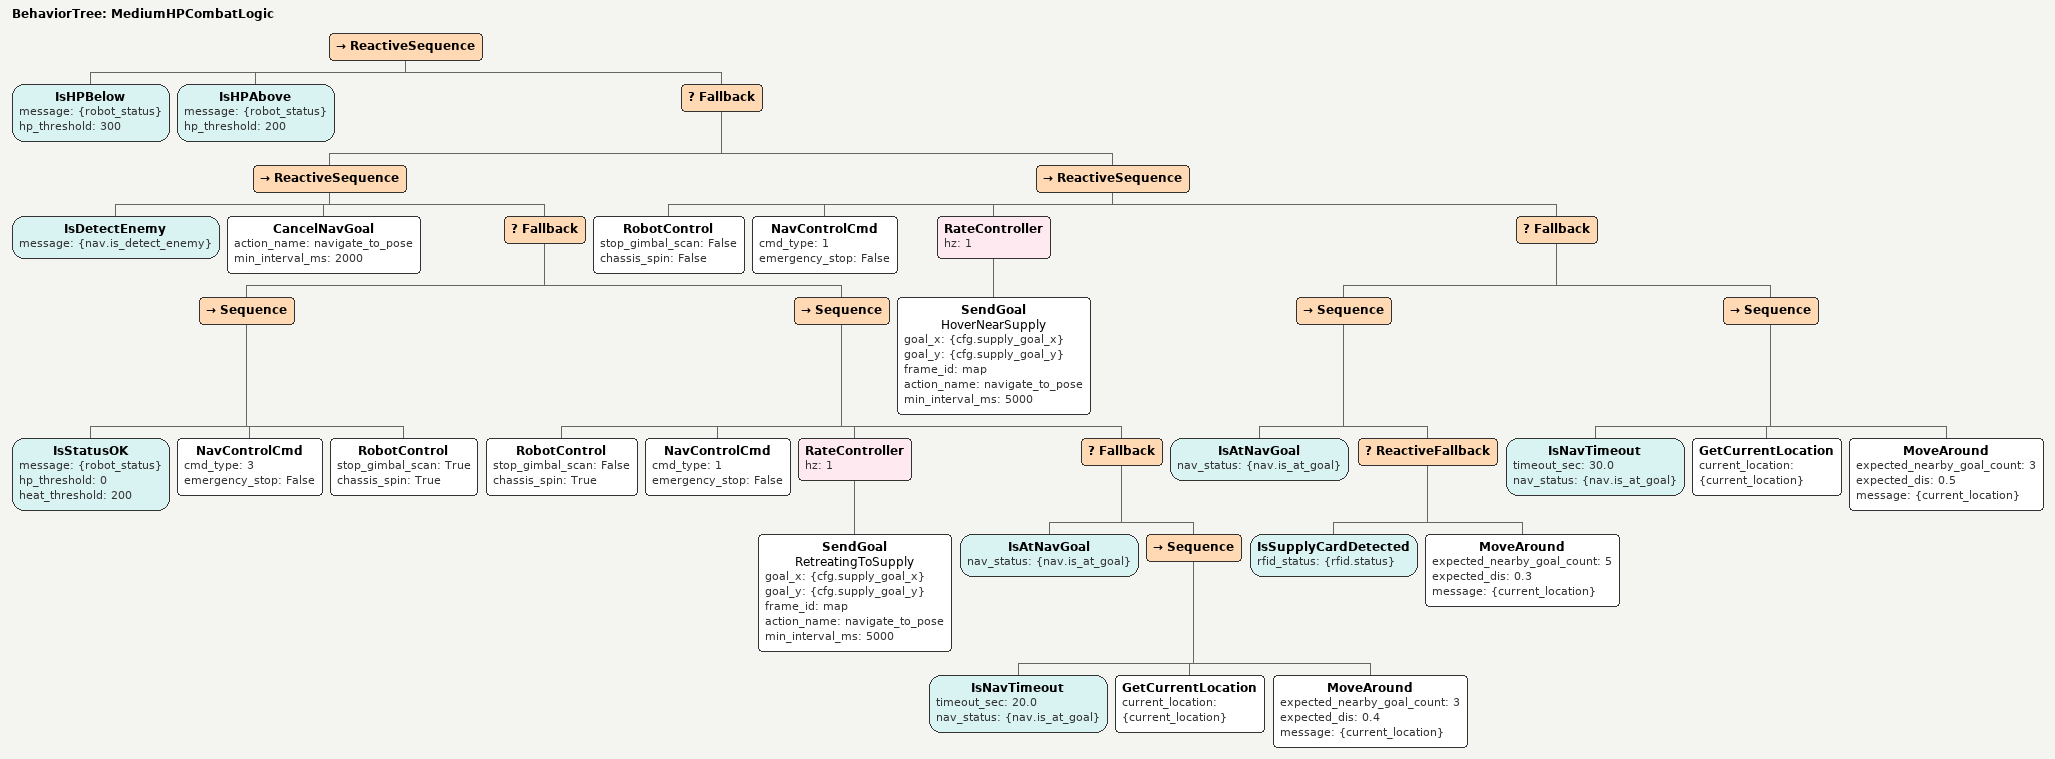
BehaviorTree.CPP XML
<root BTCPP_format="4">
  <BehaviorTree ID="MediumHPCombatLogic">
    <ReactiveSequence>
      <!-- 前置条件: 200 ≤ HP < 300 -->
      <IsHPBelow message="{robot_status}" hp_threshold="300"/>
      <IsHPAbove message="{robot_status}" hp_threshold="200"/>

      <Fallback>
        <!-- ══════════════════════════════════════════════════════════
             分支 A: 检测到敌人 → 中血量交战
             ══════════════════════════════════════════════════════════ -->
        <ReactiveSequence>
          <IsDetectEnemy message="{nav.is_detect_enemy}"/>
          <!-- 检测到敌人：立刻取消 Nav2 导航目标，避免底盘仍被 Nav2 控制与停车指令冲突 -->
          <CancelNavGoal action_name="navigate_to_pose" min_interval_ms="2000"/>

          <Fallback>
            <!-- A-1: 热量安全 → 停车射击，精度优先 + 小陀螺防护 -->
            <Sequence>
              <IsStatusOK message="{robot_status}"
                          hp_threshold="0"
                          heat_threshold="200"/>
              <NavControlCmd cmd_type="3" emergency_stop="False"/>
              <RobotControl stop_gimbal_scan="True"
                            chassis_spin="True"/>
            </Sequence>

            <!-- A-2: 热量过高 → 向补给区方向撤退闪避，边走边等冷却
                 中血量热量超限比高血量更危险，需要拉远距离 -->
            <Sequence>
              <RobotControl stop_gimbal_scan="False"
                            chassis_spin="True"/>
              <NavControlCmd cmd_type="1" emergency_stop="False"/>
              <RateController hz="1">
                <SendGoal name="RetreatingToSupply"
                          goal_x="{cfg.supply_goal_x}"
                          goal_y="{cfg.supply_goal_y}"
                          frame_id="map"
                          action_name="navigate_to_pose"
                          min_interval_ms="5000"/>
              </RateController>
              <!-- 撤退超时 recovery: 20s 仍未脱离 → 随机移动脱困 -->
              <Fallback>
                <IsAtNavGoal nav_status="{nav.is_at_goal}"/>
                <Sequence>
                  <IsNavTimeout timeout_sec="20.0"
                                nav_status="{nav.is_at_goal}"/>
                  <GetCurrentLocation current_location="{current_location}"/>
                  <MoveAround expected_nearby_goal_count="3"
                              expected_dis="0.4"
                              message="{current_location}"/>
                </Sequence>
              </Fallback>
            </Sequence>
          </Fallback>
        </ReactiveSequence>

        <ReactiveSequence>
          <RobotControl stop_gimbal_scan="False"
                        chassis_spin="False"/>
          <NavControlCmd cmd_type="1" emergency_stop="False"/>
          <RateController hz="1">
            <SendGoal name="HoverNearSupply"
                      goal_x="{cfg.supply_goal_x}"
                      goal_y="{cfg.supply_goal_y}"
                      frame_id="map"
                      action_name="navigate_to_pose"
                      min_interval_ms="5000"/>
          </RateController>
          <Fallback>
            <!-- 正常到达补给区 → RFID 感应 + 微调 -->
            <Sequence>
              <IsAtNavGoal nav_status="{nav.is_at_goal}"/>
              <ReactiveFallback>
                <IsSupplyCardDetected rfid_status="{rfid.status}"/>
                <MoveAround expected_nearby_goal_count="5"
                            expected_dis="0.3"
                            message="{current_location}"/>
              </ReactiveFallback>
            </Sequence>
            <!-- Recovery: 导航超时(30s未到达) → 随机移动脱困 -->
            <Sequence>
              <IsNavTimeout timeout_sec="30.0"
                            nav_status="{nav.is_at_goal}"/>
              <GetCurrentLocation current_location="{current_location}"/>
              <MoveAround expected_nearby_goal_count="3"
                          expected_dis="0.5"
                          message="{current_location}"/>
            </Sequence>
          </Fallback>
        </ReactiveSequence>

      </Fallback>
    </ReactiveSequence>
  </BehaviorTree>
</root>
